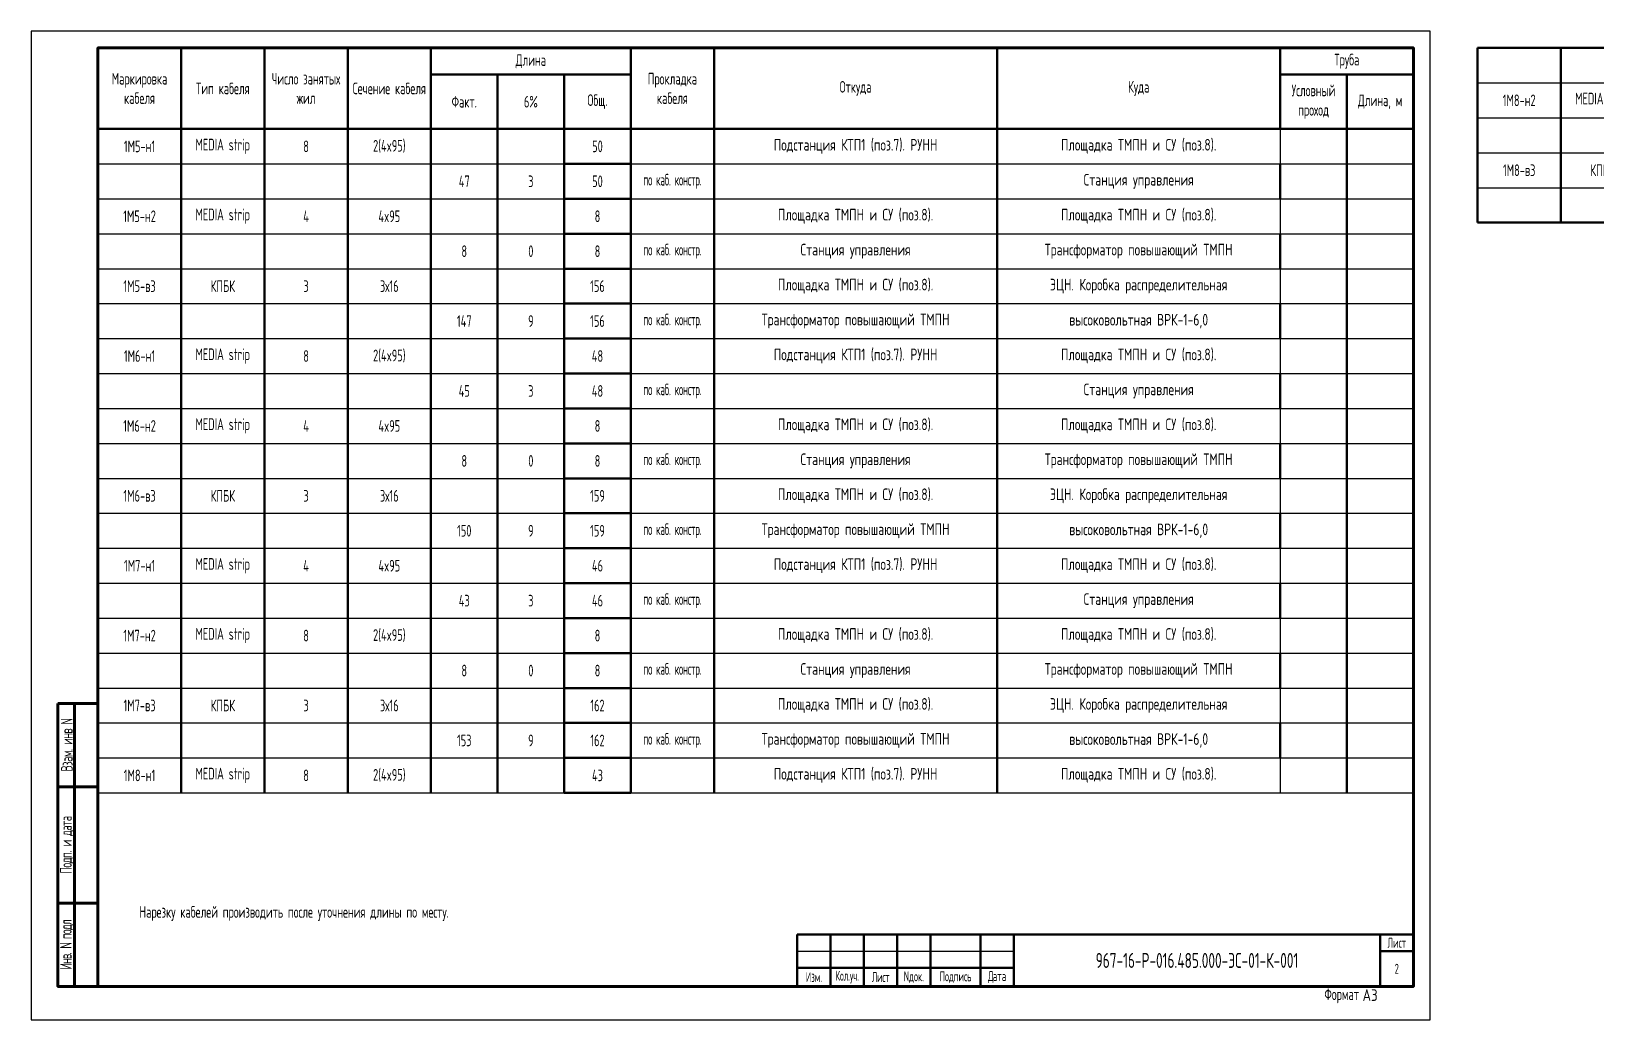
# Model space of a CAD drawing. Header units: millimetres. Extents: x 434 to 39884, y 282 to 36742.
# Drawn here: x 38570.5 to 39040.2, y 36115.9 to 36412.9 of the extents above; entities that cross this region are included whole.
import ezdxf
from ezdxf.enums import TextEntityAlignment as Align

# ---------------------------------------------------------------- set-up
doc = ezdxf.new("R2010")
doc.units = ezdxf.units.MM
doc.layers.get('0').update_dxf_attribs({"lineweight": 25})
doc.layers.add('ЭТ-Оформление', color=7, linetype='Continuous')
doc.layers.add('ЭТ-Формат и штамп', color=7, linetype='Continuous')
doc.styles.add('Фрикон', font='cs_gost2304.shx', dxfattribs={"width": 0.8})
doc.styles.add('Фрикон_штамп', font='cs_gost2304a.shx', dxfattribs={"width": 0.7, "height": 3})

# ---------------------------------------------------------------- blocks, each defined once
blk = doc.blocks.new('*U8')
at = {"layer": 'ЭТ-Формат и штамп'}
blk.add_lwpolyline([(-415, -10), (5, -10), (5, 287), (-415, 287)], close=True, dxfattribs=at)
at = {"layer": 'ЭТ-Формат и штамп', "lineweight": 60}
for points in [[(-395, 0), (0, 0), (0, 282), (-395, 282)], [(-407, 85), (-407, 0), (-395, 0), (-395, 85)]]:
    blk.add_lwpolyline(points, close=True, dxfattribs=at)
for points in [[(-402, 0), (-402, 85)], [(-407, 60), (-395, 60)], [(-407, 25), (-395, 25)]]:
    blk.add_lwpolyline(points, dxfattribs=at)
at = {"layer": 'ЭТ-Формат и штамп', "char_height": 3.5, "attachment_point": 5, "rotation": 90, "style": 'Фрикон'}
for s, insert, width in [('{\\T0.9;Взам. инв N}', (-404.33, 72.5), 25), ('{\\T0.9;Подп. и дата}', (-404.33, 42.5), 35), ('{\\T0.85;Инв. N подл}', (-404.35, 12.5), 25)]:
    blk.add_mtext(s, dxfattribs=dict(at, insert=insert, width=width))
at = {"layer": 'ЭТ-Формат и штамп', "insert": (-16.33, -2.81), "char_height": 3.5, "width": 27.439, "attachment_point": 6, "style": 'Фрикон'}
blk.add_mtext('Формат', dxfattribs=at)
at = {"layer": 'ЭТ-Формат и штамп', "style": 'Фрикон', "flags": 8}
blk.add_attdef('FORMAT', text='', height=3.5, dxfattribs=at).set_placement((-15.27, -2.6), align=Align.MIDDLE_LEFT)
blk = doc.blocks.new('*T14')
at = {"layer": 'ЭТ-Оформление', "color": 0, "linetype": 'ByBlock', "lineweight": 50, "transparency": 16777216}
for p, q in [((0, 0), (395, 0)), ((0, 0), (0, -223.83)), ((25, 0), (25, -223.83)), ((50, 0), (50, -223.83)), ((75, 0), (75, -223.83)), ((100, 0), (100, -223.83)), ((160, 0), (160, -223.83)), ((185, 0), (185, -223.83)), ((270, 0), (270, -223.83)), ((355, 0), (355, -24.33)), ((395, 0), (395, -223.83)), ((414.25, 0), (414.25, -52.5)), ((439.25, 0), (439.25, -52.5)), ((464.25, 0), (464.25, -52.5)), ((489.25, 0), (489.25, -52.5)), ((514.25, 0), (514.25, -52.5)), ((534.25, 0), (534.25, -52.5)), ((554.25, 0), (574.25, 0)), ((554.25, 0), (554.25, -52.5)), ((574.25, 0), (574.25, -52.5)), ((599.25, 0), (599.25, -52.5)), ((684.25, 0), (684.25, -52.5)), ((769.25, 0), (769.25, -10.5)), ((789.25, 0), (789.25, -52.5)), ((809.25, 0), (809.25, -52.5)), ((100, -8), (160, -8)), ((120, -8), (120, -223.83)), ((140, -8), (140, -223.83)), ((355, -8), (395, -8)), ((375, -8), (375, -223.83)), ((554.25, -10.5), (574.25, -10.5)), ((554.25, -21), (574.25, -21)), ((769.25, -21), (769.25, -52.5)), ((0, -24.33), (395, -24.33)), ((554.25, -31.5), (574.25, -31.5)), ((140, -34.83), (160, -34.83)), ((355, -34.83), (355, -45.33)), ((554.25, -42), (574.25, -42)), ((140, -45.33), (160, -45.33)), ((140, -55.83), (160, -55.83)), ((355, -55.83), (355, -66.33)), ((414.25, -52.5), (554.25, -52.5)), ((554.25, -52.5), (574.25, -52.5)), ((574.25, -52.5), (809.25, -52.5)), ((140, -66.33), (160, -66.33)), ((140, -76.83), (160, -76.83)), ((355, -76.83), (355, -87.33)), ((140, -87.33), (160, -87.33)), ((140, -97.83), (160, -97.83)), ((355, -97.83), (355, -108.33)), ((140, -108.33), (160, -108.33)), ((140, -118.83), (160, -118.83)), ((355, -118.83), (355, -129.33)), ((140, -129.33), (160, -129.33)), ((140, -139.83), (160, -139.83)), ((355, -139.83), (355, -150.33)), ((140, -150.33), (160, -150.33)), ((140, -160.83), (160, -160.83)), ((355, -160.83), (355, -171.33)), ((140, -171.33), (160, -171.33)), ((140, -181.83), (160, -181.83)), ((355, -181.83), (355, -192.33)), ((140, -192.33), (160, -192.33)), ((140, -202.83), (160, -202.83)), ((355, -202.83), (355, -213.33)), ((140, -213.33), (160, -213.33)), ((140, -223.83), (160, -223.83))]:
    blk.add_line(p, q, dxfattribs=at)
at = {"layer": 'ЭТ-Оформление', "color": 0, "linetype": 'ByBlock', "lineweight": -2, "transparency": 16777216}
for p, q in [((414.25, 0), (554.25, 0)), ((574.25, 0), (809.25, 0)), ((414.25, -10.5), (554.25, -10.5)), ((574.25, -10.5), (809.25, -10.5)), ((769.25, -10.5), (769.25, -21)), ((414.25, -21), (554.25, -21)), ((574.25, -21), (809.25, -21)), ((355, -24.33), (355, -34.83)), ((414.25, -31.5), (554.25, -31.5)), ((574.25, -31.5), (809.25, -31.5)), ((0, -34.83), (140, -34.83)), ((160, -34.83), (395, -34.83)), ((414.25, -42), (554.25, -42)), ((574.25, -42), (809.25, -42)), ((0, -45.33), (140, -45.33)), ((160, -45.33), (395, -45.33)), ((355, -45.33), (355, -55.83)), ((0, -55.83), (140, -55.83)), ((160, -55.83), (395, -55.83)), ((0, -66.33), (140, -66.33)), ((160, -66.33), (395, -66.33)), ((355, -66.33), (355, -76.83)), ((0, -76.83), (140, -76.83)), ((160, -76.83), (395, -76.83)), ((0, -87.33), (140, -87.33)), ((160, -87.33), (395, -87.33)), ((355, -87.33), (355, -97.83)), ((0, -97.83), (140, -97.83)), ((160, -97.83), (395, -97.83)), ((0, -108.33), (140, -108.33)), ((160, -108.33), (395, -108.33)), ((355, -108.33), (355, -118.83)), ((0, -118.83), (140, -118.83)), ((160, -118.83), (395, -118.83)), ((0, -129.33), (140, -129.33)), ((160, -129.33), (395, -129.33)), ((355, -129.33), (355, -139.83)), ((0, -139.83), (140, -139.83)), ((160, -139.83), (395, -139.83)), ((0, -150.33), (140, -150.33)), ((160, -150.33), (395, -150.33)), ((355, -150.33), (355, -160.83)), ((0, -160.83), (140, -160.83)), ((160, -160.83), (395, -160.83)), ((0, -171.33), (140, -171.33)), ((160, -171.33), (395, -171.33)), ((355, -171.33), (355, -181.83)), ((0, -181.83), (140, -181.83)), ((160, -181.83), (395, -181.83)), ((0, -192.33), (140, -192.33)), ((160, -192.33), (395, -192.33)), ((355, -192.33), (355, -202.83)), ((0, -202.83), (140, -202.83)), ((160, -202.83), (395, -202.83)), ((0, -213.33), (140, -213.33)), ((160, -213.33), (395, -213.33)), ((355, -213.33), (355, -223.83)), ((0, -223.83), (140, -223.83)), ((160, -223.83), (395, -223.83))]:
    blk.add_line(p, q, dxfattribs=at)
at = {"layer": 'ЭТ-Оформление', "color": 0, "transparency": 16777216, "char_height": 3.5, "attachment_point": 5, "style": 'Фрикон'}
for s, insert, width in [('Длина', (130, -4), 58), ('Труба', (375, -4), 38), ('41', (524.25, -5.25), 18), ('2', (544.25, -5.25), 18), ('43', (564.25, -5.25), 16), ('{\\W0.7;\\T0.95;по каб. констр.}', (586.75, -5.25), 23), ('{\\Fcs_gost2304a|c204;\\W0.9;\\C7;Станция управления}', (726.75, -5.25), 83), ('Маркировка кабеля', (12.5, -12.17), 23), ('Число занятых  жил', (62.5, -12.17), 23), ('Прокладка кабеля', (172.5, -12.17), 23), ('Тип кабеля', (37.5, -12.17), 23), ('Сечение кабеля', (87.5, -12.17), 23), ('Общ.', (150, -16.17), 18), ('Откуда', (227.5, -12.17), 83), ('Куда', (312.5, -12.17), 83), ('Условный проход', (365, -16.17), 18), ('Длина, м', (385, -16.17), 18), ('1М8-н2', (426.75, -15.75), 23), ('MEDIA strip', (451.75, -15.75), 23), ('4', (476.75, -15.75), 23), ('4x95', (501.75, -15.75), 23), ('8', (564.25, -15.75), 16), ('{\\Fcs_gost2304a|c204;\\W0.9;\\C7;Площадка ТМПН и СУ (поз.8).}', (641.75, -15.75), 83), ('{\\Fcs_gost2304a|c204;\\W0.9;\\C7;Площадка ТМПН и СУ (поз.8).}', (726.75, -15.75), 83), ('Факт.', (110, -16.17), 18), ('6%', (130, -16.17), 18), ('1М5-н1', (12.5, -29.58), 23), ('MEDIA strip', (37.5, -29.58), 23), ('8', (62.5, -29.58), 23), ('2(4x95)', (87.5, -29.58), 23), ('50', (150, -29.58), 16), ('{\\Fcs_gost2304a|c204;\\W0.9;\\C7;Подстанция КТП1 (поз.7). \\C256;РУНН}', (227.5, -29.58), 83), ('{\\Fcs_gost2304a|c204;\\W0.9;\\C7;Площадка ТМПН и СУ (поз.8).}', (312.5, -29.58), 83), ('8', (524.25, -26.25), 18), ('0', (544.25, -26.25), 18), ('8', (564.25, -26.25), 16), ('{\\W0.7;\\T0.95;по каб. констр.}', (586.75, -26.25), 23), ('{\\Fcs_gost2304a|c204;\\W0.9;\\C7;Станция управления}', (641.75, -26.25), 83), ('{\\Fcs_gost2304a|c204;\\W0.9;\\C7;Трансформатор повышающий ТМПН}', (726.75, -26.25), 83), ('1М8-в3', (426.75, -36.75), 23), ('КПБК', (451.75, -36.75), 23), ('3', (476.75, -36.75), 23), ('3х16', (501.75, -36.75), 23), ('164', (564.25, -36.75), 16), ('{\\Fcs_gost2304a|c204;\\W0.9;\\C7;Площадка ТМПН и СУ (поз.8).}', (641.75, -36.75), 83), ('{\\Fcs_gost2304a|c204;\\W0.9;\\C7;ЭЦН. Коробка распределительная}', (726.75, -36.75), 83), ('47', (110, -40.08), 18), ('3', (130, -40.08), 18), ('50', (150, -40.08), 16), ('{\\W0.7;\\T0.95;по каб. констр.}', (172.5, -40.08), 23), ('{\\Fcs_gost2304a|c204;\\W0.9;\\C7;Станция управления}', (312.5, -40.08), 83), ('155', (524.25, -47.25), 18), ('9', (544.25, -47.25), 18), ('164', (564.25, -47.25), 16), ('{\\W0.7;\\T0.95;по каб. констр.}', (586.75, -47.25), 23), ('{\\Fcs_gost2304a|c204;\\W0.9;\\C7;Трансформатор повышающий ТМПН}', (641.75, -47.25), 83), ('{\\Fcs_gost2304a|c204;\\W0.9;\\C7;высоковольтная ВРК-1-6,0}', (726.75, -47.25), 83), ('1М5-н2', (12.5, -50.58), 23), ('MEDIA strip', (37.5, -50.58), 23), ('4', (62.5, -50.58), 23), ('4x95', (87.5, -50.58), 23), ('8', (150, -50.58), 16), ('{\\Fcs_gost2304a|c204;\\W0.9;\\C7;Площадка ТМПН и СУ (поз.8).}', (227.5, -50.58), 83), ('{\\Fcs_gost2304a|c204;\\W0.9;\\C7;Площадка ТМПН и СУ (поз.8).}', (312.5, -50.58), 83), ('8', (110, -61.08), 18), ('0', (130, -61.08), 18), ('8', (150, -61.08), 16), ('{\\W0.7;\\T0.95;по каб. констр.}', (172.5, -61.08), 23), ('{\\Fcs_gost2304a|c204;\\W0.9;\\C7;Станция управления}', (227.5, -61.08), 83), ('{\\Fcs_gost2304a|c204;\\W0.9;\\C7;Трансформатор повышающий ТМПН}', (312.5, -61.08), 83), ('1М5-в3', (12.5, -71.58), 23), ('КПБК', (37.5, -71.58), 23), ('3', (62.5, -71.58), 23), ('3х16', (87.5, -71.58), 23), ('156', (150, -71.58), 16), ('{\\Fcs_gost2304a|c204;\\W0.9;\\C7;Площадка ТМПН и СУ (поз.8).}', (227.5, -71.58), 83), ('{\\Fcs_gost2304a|c204;\\W0.9;\\C7;ЭЦН. Коробка распределительная}', (312.5, -71.58), 83), ('{\\W0.7;\\T0.95;по каб. констр.}', (172.5, -82.08), 23), ('{\\Fcs_gost2304a|c204;\\W0.9;\\C7;Трансформатор повышающий ТМПН}', (227.5, -82.08), 83), ('147', (110, -82.08), 18), ('9', (130, -82.08), 18), ('156', (150, -82.08), 16), ('{\\Fcs_gost2304a|c204;\\W0.9;\\C7;высоковольтная ВРК-1-6,0}', (312.5, -82.08), 83), ('1М6-н1', (12.5, -92.58), 23), ('MEDIA strip', (37.5, -92.58), 23), ('8', (62.5, -92.58), 23), ('2(4x95)', (87.5, -92.58), 23), ('48', (150, -92.58), 16), ('{\\Fcs_gost2304a|c204;\\W0.9;\\C7;Подстанция КТП1 (поз.7). \\C256;РУНН}', (227.5, -92.58), 83), ('{\\Fcs_gost2304a|c204;\\W0.9;\\C7;Площадка ТМПН и СУ (поз.8).}', (312.5, -92.58), 83), ('45', (110, -103.08), 18), ('3', (130, -103.08), 18), ('48', (150, -103.08), 16), ('{\\W0.7;\\T0.95;по каб. констр.}', (172.5, -103.08), 23), ('{\\Fcs_gost2304a|c204;\\W0.9;\\C7;Станция управления}', (312.5, -103.08), 83), ('1М6-н2', (12.5, -113.58), 23), ('MEDIA strip', (37.5, -113.58), 23), ('4', (62.5, -113.58), 23), ('4x95', (87.5, -113.58), 23), ('8', (150, -113.58), 16), ('{\\Fcs_gost2304a|c204;\\W0.9;\\C7;Площадка ТМПН и СУ (поз.8).}', (227.5, -113.58), 83), ('{\\Fcs_gost2304a|c204;\\W0.9;\\C7;Площадка ТМПН и СУ (поз.8).}', (312.5, -113.58), 83), ('{\\W0.7;\\T0.95;по каб. констр.}', (172.5, -124.08), 23), ('{\\Fcs_gost2304a|c204;\\W0.9;\\C7;Станция управления}', (227.5, -124.08), 83), ('{\\Fcs_gost2304a|c204;\\W0.9;\\C7;Трансформатор повышающий ТМПН}', (312.5, -124.08), 83), ('8', (110, -124.08), 18), ('0', (130, -124.08), 18), ('8', (150, -124.08), 16), ('1М6-в3', (12.5, -134.58), 23), ('КПБК', (37.5, -134.58), 23), ('3', (62.5, -134.58), 23), ('3х16', (87.5, -134.58), 23), ('159', (150, -134.58), 16), ('{\\Fcs_gost2304a|c204;\\W0.9;\\C7;Площадка ТМПН и СУ (поз.8).}', (227.5, -134.58), 83), ('{\\Fcs_gost2304a|c204;\\W0.9;\\C7;ЭЦН. Коробка распределительная}', (312.5, -134.58), 83), ('150', (110, -145.08), 18), ('9', (130, -145.08), 18), ('159', (150, -145.08), 16), ('{\\W0.7;\\T0.95;по каб. констр.}', (172.5, -145.08), 23), ('{\\Fcs_gost2304a|c204;\\W0.9;\\C7;Трансформатор повышающий ТМПН}', (227.5, -145.08), 83), ('{\\Fcs_gost2304a|c204;\\W0.9;\\C7;высоковольтная ВРК-1-6,0}', (312.5, -145.08), 83), ('1М7-н1', (12.5, -155.58), 23), ('MEDIA strip', (37.5, -155.58), 23), ('4', (62.5, -155.58), 23), ('4x95', (87.5, -155.58), 23), ('46', (150, -155.58), 16), ('{\\Fcs_gost2304a|c204;\\W0.9;\\C7;Подстанция КТП1 (поз.7). \\C256;РУНН}', (227.5, -155.58), 83), ('{\\Fcs_gost2304a|c204;\\W0.9;\\C7;Площадка ТМПН и СУ (поз.8).}', (312.5, -155.58), 83), ('43', (110, -166.08), 18), ('3', (130, -166.08), 18), ('46', (150, -166.08), 16), ('{\\W0.7;\\T0.95;по каб. констр.}', (172.5, -166.08), 23), ('{\\Fcs_gost2304a|c204;\\W0.9;\\C7;Станция управления}', (312.5, -166.08), 83), ('1М7-н2', (12.5, -176.58), 23), ('MEDIA strip', (37.5, -176.58), 23), ('8', (62.5, -176.58), 23), ('2(4x95)', (87.5, -176.58), 23), ('8', (150, -176.58), 16), ('{\\Fcs_gost2304a|c204;\\W0.9;\\C7;Площадка ТМПН и СУ (поз.8).}', (227.5, -176.58), 83), ('{\\Fcs_gost2304a|c204;\\W0.9;\\C7;Площадка ТМПН и СУ (поз.8).}', (312.5, -176.58), 83), ('8', (110, -187.08), 18), ('0', (130, -187.08), 18), ('8', (150, -187.08), 16), ('{\\W0.7;\\T0.95;по каб. констр.}', (172.5, -187.08), 23), ('{\\Fcs_gost2304a|c204;\\W0.9;\\C7;Станция управления}', (227.5, -187.08), 83), ('{\\Fcs_gost2304a|c204;\\W0.9;\\C7;Трансформатор повышающий ТМПН}', (312.5, -187.08), 83), ('1М7-в3', (12.5, -197.58), 23), ('КПБК', (37.5, -197.58), 23), ('3', (62.5, -197.58), 23), ('3х16', (87.5, -197.58), 23), ('162', (150, -197.58), 16), ('{\\Fcs_gost2304a|c204;\\W0.9;\\C7;Площадка ТМПН и СУ (поз.8).}', (227.5, -197.58), 83), ('{\\Fcs_gost2304a|c204;\\W0.9;\\C7;ЭЦН. Коробка распределительная}', (312.5, -197.58), 83), ('153', (110, -208.08), 18), ('9', (130, -208.08), 18), ('162', (150, -208.08), 16), ('{\\W0.7;\\T0.95;по каб. констр.}', (172.5, -208.08), 23), ('{\\Fcs_gost2304a|c204;\\W0.9;\\C7;Трансформатор повышающий ТМПН}', (227.5, -208.08), 83), ('{\\Fcs_gost2304a|c204;\\W0.9;\\C7;высоковольтная ВРК-1-6,0}', (312.5, -208.08), 83), ('{\\Fcs_gost2304a|c204;\\W0.9;\\C7;Подстанция КТП1 (поз.7). \\C256;РУНН}', (227.5, -218.58), 83), ('{\\Fcs_gost2304a|c204;\\W0.9;\\C7;Площадка ТМПН и СУ (поз.8).}', (312.5, -218.58), 83), ('1М8-н1', (12.5, -218.58), 23), ('MEDIA strip', (37.5, -218.58), 23), ('8', (62.5, -218.58), 23), ('2(4x95)', (87.5, -218.58), 23), ('43', (150, -218.58), 16)]:
    blk.add_mtext(s, dxfattribs=dict(at, insert=insert, width=width))
blk = doc.blocks.new('*T21')
at = {"color": 0, "linetype": 'ByBlock', "lineweight": 50, "transparency": 16777216}
for p, q in [((0, 0), (185, 0)), ((0, 0), (0, -15.61)), ((10, 0), (10, -15.61)), ((20, 0), (20, -15.61)), ((30, 0), (30, -15.61)), ((40, 0), (40, -15.61)), ((55, 0), (55, -15.61)), ((65, 0), (65, -15.61)), ((175, 0), (175, -15.61)), ((185, 0), (185, -15.61)), ((175, -5), (185, -5)), ((0, -10), (65, -10)), ((0, -15.61), (185, -15.61))]:
    blk.add_line(p, q, dxfattribs=at)
at = {"color": 0, "linetype": 'ByBlock', "lineweight": 25, "transparency": 16777216}
blk.add_line((0, -5), (65, -5), dxfattribs=at)
at = {"color": 0, "transparency": 16777216, "attachment_point": 5, "style": 'Фрикон_штамп'}
for s, insert, char_height, width in [('Лист', (180, -2.5), 3, 8), ('{\\Fcs_gost2304|c204;\\W0.8;967-16-Р-016.485.000-ЭС-01-К-001}', (120, -7.81), 4.5, 108), ('2', (180, -10.31), 3, 8), ('Изм.', (5, -12.81), 3, 8), ('{\\W0.6;Кол.уч.}', (15, -12.81), 3, 8), ('{\\T0.95;Лист}', (25, -12.81), 3, 8), ('Nдок.', (35, -12.81), 3, 8), ('Подпись', (47.5, -12.81), 3, 13), ('{\\T0.85;Д\\W0.8;\\T1;ата}', (60, -12.81), 3, 8)]:
    blk.add_mtext(s, dxfattribs=dict(at, insert=insert, char_height=char_height, width=width))
blk = doc.blocks.new('*T76')
at = {"layer": 'ЭТ-Оформление', "color": 0, "linetype": 'ByBlock', "lineweight": 50, "transparency": 16777216}
for p, q in [((0, 0), (140, 0)), ((0, 0), (0, -52.5)), ((25, 0), (25, -52.5)), ((50, 0), (50, -52.5)), ((75, 0), (75, -52.5)), ((100, 0), (100, -52.5)), ((120, 0), (120, -52.5)), ((140, 0), (160, 0)), ((140, 0), (140, -52.5)), ((160, 0), (395, 0)), ((160, 0), (160, -52.5)), ((185, 0), (185, -52.5)), ((270, 0), (270, -52.5)), ((355, 0), (355, -10.5)), ((375, 0), (375, -52.5)), ((395, 0), (395, -52.5)), ((140, -10.5), (160, -10.5)), ((140, -21), (160, -21)), ((355, -21), (355, -52.5)), ((140, -31.5), (160, -31.5)), ((140, -42), (160, -42)), ((0, -52.5), (140, -52.5)), ((140, -52.5), (160, -52.5)), ((160, -52.5), (395, -52.5))]:
    blk.add_line(p, q, dxfattribs=at)
at = {"layer": 'ЭТ-Оформление', "color": 0, "linetype": 'ByBlock', "lineweight": -2, "transparency": 16777216}
for p, q in [((0, -10.5), (140, -10.5)), ((160, -10.5), (395, -10.5)), ((355, -10.5), (355, -21)), ((0, -21), (140, -21)), ((160, -21), (395, -21)), ((0, -31.5), (140, -31.5)), ((160, -31.5), (395, -31.5)), ((0, -42), (140, -42)), ((160, -42), (395, -42))]:
    blk.add_line(p, q, dxfattribs=at)
at = {"layer": 'ЭТ-Оформление', "color": 0, "transparency": 16777216, "char_height": 3.5, "attachment_point": 5, "style": 'Фрикон'}
for s, insert, width in [('41', (110, -5.25), 18), ('2', (130, -5.25), 18), ('43', (150, -5.25), 16), ('{\\W0.7;\\T0.95;по каб. констр.}', (172.5, -5.25), 23), ('{\\Fcs_gost2304a|c204;\\W0.9;\\C7;Станция управления}', (312.5, -5.25), 83), ('1М8-н2', (12.5, -15.75), 23), ('MEDIA strip', (37.5, -15.75), 23), ('4', (62.5, -15.75), 23), ('4x95', (87.5, -15.75), 23), ('8', (150, -15.75), 16), ('{\\Fcs_gost2304a|c204;\\W0.9;\\C7;Площадка ТМПН и СУ (поз.8).}', (227.5, -15.75), 83), ('{\\Fcs_gost2304a|c204;\\W0.9;\\C7;Площадка ТМПН и СУ (поз.8).}', (312.5, -15.75), 83), ('8', (110, -26.25), 18), ('0', (130, -26.25), 18), ('8', (150, -26.25), 16), ('{\\W0.7;\\T0.95;по каб. констр.}', (172.5, -26.25), 23), ('{\\Fcs_gost2304a|c204;\\W0.9;\\C7;Станция управления}', (227.5, -26.25), 83), ('{\\Fcs_gost2304a|c204;\\W0.9;\\C7;Трансформатор повышающий ТМПН}', (312.5, -26.25), 83), ('1М8-в3', (12.5, -36.75), 23), ('КПБК', (37.5, -36.75), 23), ('3', (62.5, -36.75), 23), ('3х16', (87.5, -36.75), 23), ('164', (150, -36.75), 16), ('{\\Fcs_gost2304a|c204;\\W0.9;\\C7;Площадка ТМПН и СУ (поз.8).}', (227.5, -36.75), 83), ('{\\Fcs_gost2304a|c204;\\W0.9;\\C7;ЭЦН. Коробка распределительная}', (312.5, -36.75), 83), ('155', (110, -47.25), 18), ('9', (130, -47.25), 18), ('164', (150, -47.25), 16), ('{\\W0.7;\\T0.95;по каб. констр.}', (172.5, -47.25), 23), ('{\\Fcs_gost2304a|c204;\\W0.9;\\C7;Трансформатор повышающий ТМПН}', (227.5, -47.25), 83), ('{\\Fcs_gost2304a|c204;\\W0.9;\\C7;высоковольтная ВРК-1-6,0}', (312.5, -47.25), 83)]:
    blk.add_mtext(s, dxfattribs=dict(at, insert=insert, width=width))

msp = doc.modelspace()

# ---------------------------------------------------------------- block references
for name, p in [('*T14', (38590.52, 36407.9)), ('*T76', (39004.77, 36407.9)), ('*T21', (38800.52, 36141.52))]:
    msp.add_blockref(name, p)
at = {"layer": 'ЭТ-Формат и штамп', "ltscale": 100}
ref = msp.add_blockref('*U8', (38985.52, 36125.9), dxfattribs=at)
ref.add_attrib('FORMAT', 'А3', dxfattribs={"height": 3.5, "style": 'Фрикон'}).set_placement((38970.25, 36123.3), align=Align.MIDDLE_LEFT)

# ---------------------------------------------------------------- texts
at = {"insert": (38603, 36150.05), "char_height": 3.5, "attachment_point": 1, "style": 'Фрикон'}
msp.add_mtext_dynamic_manual_height_columns('Нарезку кабелей производить после уточнения длины по месту.', width=116.865, gutter_width=25, heights=[0], dxfattribs=at)

doc.saveas('drawing.dxf')
